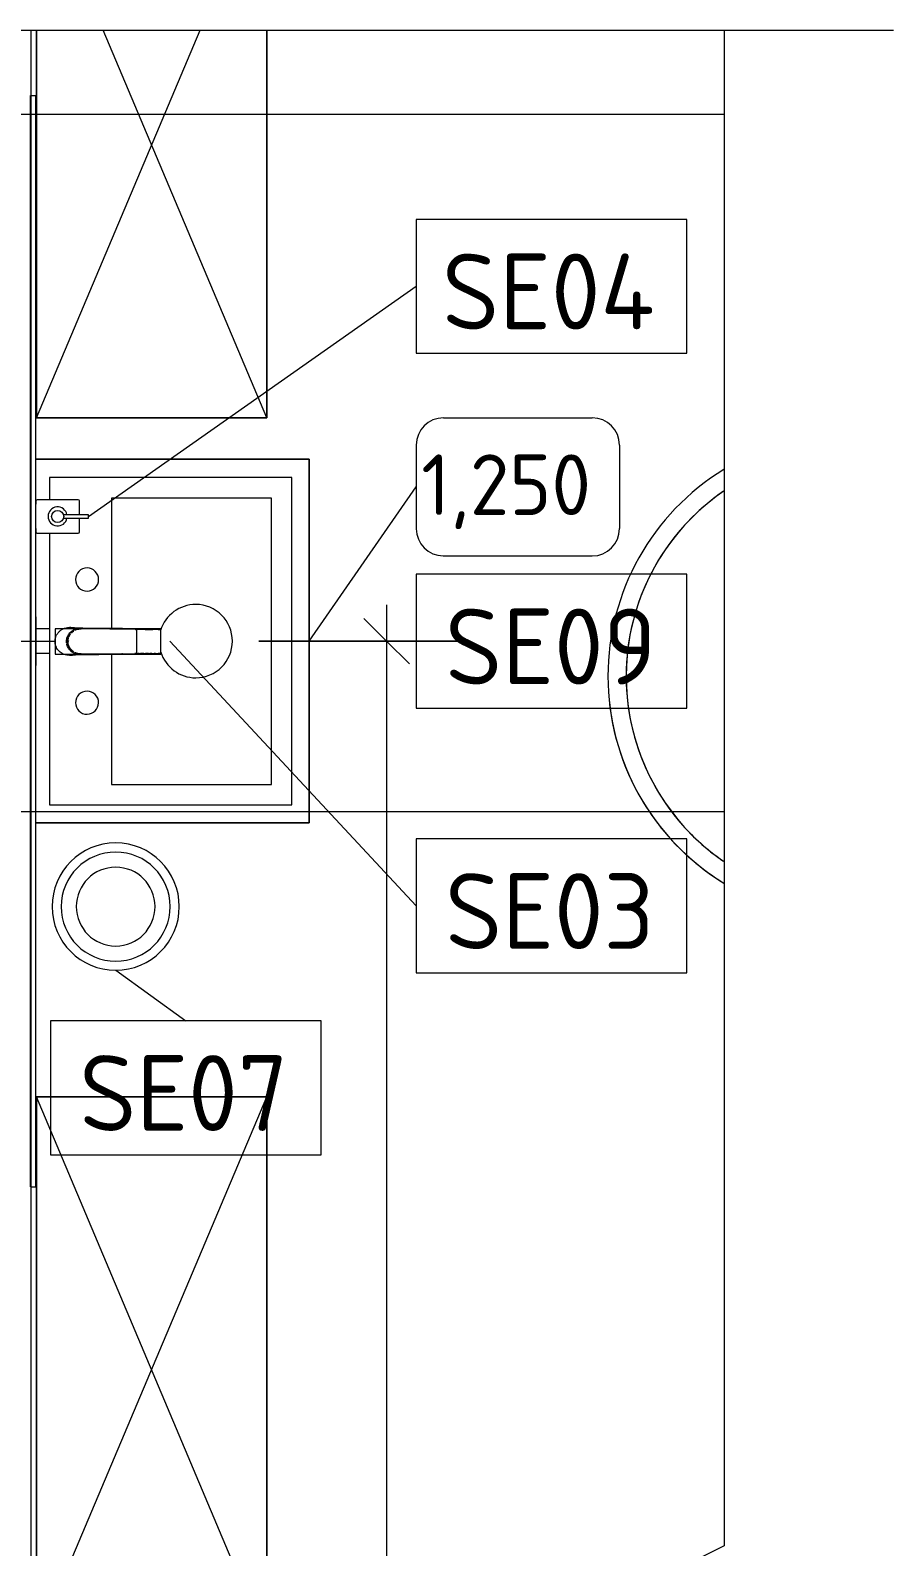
# Model space of a CAD drawing. Header units: millimetres. Extents: x 63482 to 319368, y -8553 to 29000.
# Drawn here: x 85654 to 87079, y 15787 to 18288 of the extents above; entities that cross this region are included whole.
import ezdxf

# ---------------------------------------------------------------- set-up
doc = ezdxf.new("R2010")
doc.units = ezdxf.units.MM
for name, color, linetype, lineweight, true_color in [('0-1', 7, 'Continuous', 9, 0x4994b4), ('A-GENM-1', 7, 'Continuous', 9, 0x4994b4), ('A-WALL-FNSH-1', 7, 'Continuous', 15, 0x3c3c3c), ('P-SANR-FIXT-1', 7, 'Continuous', 15, 0x4994b4), ('P-SANR-FIXT-2', 7, 'Continuous', 9, 0x4994b4)]:
    doc.layers.add(name, color=color, linetype=linetype, lineweight=lineweight, true_color=true_color)
for name, color, linetype, lineweight in [('A-ANNO-DIMS', 7, 'Continuous', 9), ('A-ANNO-DIMS-50', 7, 'Continuous', 9), ('A-DETL-GENF', 7, 'Continuous', 9), ('I-FURN', 7, 'Continuous', 9), ('I-FURN-IDEN', 7, 'Continuous', 9), ('I-WALL', 7, 'Continuous', 9), ('P-SANR-FIXT-IDEN', 7, 'Continuous', 9), ('Оси', 7, 'Continuous', 9)]:
    doc.layers.add(name, color=color, linetype=linetype, lineweight=lineweight)
doc.styles.add('GOST Common', font='GOST_Common.ttf', dxfattribs={"height": 125})
doc.styles.add('GOST Common_1', font='GOST_Common.ttf', dxfattribs={"height": 100})
doc.styles.add('ISOCPEUR', font='isocpeur.ttf', dxfattribs={"width": 0.9, "height": 125})
doc.dimstyles.new('ISO-2_5_0_9К_БОЛЬШОЙ', dxfattribs={"dimscale": 304.8, "dimtxt": 124.497647, "dimasz": 0.246063, "dimexe": 0.19685, "dimexo": 0.492126, "dimgap": 0, "dimtad": 1, "dimdec": 0, "dimrnd": 10, "dimzin": 0, "dimdsep": 46, "dimtxsty": 'ISOCPEUR', "dimblk1": 'OBLIQUE', "dimblk2": 'OBLIQUE', "dimsah": 1, "dimcen": 0.09, "dimdle": 0.19685, "dimazin": 0, "dimtfac": 1, "dimtdec": 4, "dimtix": 1, "dimtmove": 0, "dimatfit": 3, "dimfxl": 1, "dimtvp": 1, "dimtolj": 1, "dimtzin": 0, "dimarcsym": 2})

# ---------------------------------------------------------------- blocks, each defined once
blk = doc.blocks.new('Шкаф параметрический - 1_286-25588646-Фрагмент 3_7')
at = {"layer": 'I-FURN'}
for p, q in [((0, 0), (900, 380)), ((0, 380), (900, 0)), ((900, 380), (0, 380)), ((0, 380), (0, 0)), ((0, 0), (0, 380)), ((0, 380), (900, 380)), ((900, 0), (900, 380)), ((900, 380), (900, 0)), ((0, 0), (900, 0)), ((900, 0), (0, 0))]:
    blk.add_line(p, q, dxfattribs=at)
blk = doc.blocks.new('Шкаф параметрический - 1_286-V26-Фрагмент 3_7')
at = {"layer": 'I-FURN'}
for p, q in [((0, 380), (639.4, 110)), ((639.4, 380), (0, 380)), ((0, 380), (0, 0)), ((0, 0), (0, 380)), ((0, 380), (639.4, 380)), ((0, 0), (639.4, 270)), ((0, 0), (639.4, 0)), ((639.4, 0), (0, 0))]:
    blk.add_line(p, q, dxfattribs=at)
blk = doc.blocks.new('ПУФ - 1_53-V27-Фрагмент 3_7')
at = {"layer": 'I-FURN'}
for radius, start, end in [(400, 121.4863, 180), (400, 121.4863, 180), (370, 124.4167, 180), (370, 124.4167, 127.0588), (370, 127.0588, 137.6471), (370, 137.6471, 180), (400, 180, 238.5137), (400, 180, 210), (370, 180, 235.5833), (370, 180, 222.3529), (400, 210, 220), (370, 222.3529, 235.5833), (400, 220, 238.5137)]:
    blk.add_arc((0, 0), radius, start, end, dxfattribs=at)
blk = doc.blocks.new('сифон - Для раковины-30615598-Фрагмент 3_7')
at = {"layer": 'P-SANR-FIXT-1'}
for p, q in [((191.8, 40), (191.1, 40)), ((191.1, -40), (191.1, 40)), ((200, 40), (200, -40)), ((191.1, 20), (168.5, 20)), ((168.5, -20), (191.1, -20)), ((191.1, -40), (191.8, -40))]:
    blk.add_line(p, q, dxfattribs=at)
blk = doc.blocks.new('смеситель для раковины - Default-30615600-Фрагмент 3_7')
at = {"layer": '0-1'}
for p, q in [((19.7, 151.6), (-19.8, 151.6)), ((-20.3, 110), (-20.4, 97.4)), ((19.8, 111.8), (-19.8, 111.8)), ((20.4, 97.4), (20.3, 110)), ((-22.8, 3), (-21.8, 15.6)), ((-18.9, 7.6), (-19.6, 9.7)), ((21.8, 15.6), (22.8, 3))]:
    blk.add_line(p, q, dxfattribs=at)
at = {"layer": '0-1', "flags": 128}
for points in [[(-20.7, 150.6), (-20.7, 150.2), (-20.7, 149.2), (-20.7, 148.3), (-20.7, 146.9), (-20.7, 145.4), (-20.8, 134.7), (-21.1, 63.6), (-21.1, 93.2)], [(19.7, 151.6), (20, 151.6), (20.2, 151.6), (20.5, 151.4), (20.6, 151.2), (20.7, 151.1), (20.8, 150.9), (20.8, 150.6)], [(21, 17), (21.2, 25.7), (21, 77.4), (21, 111.4)], [(-21.8, 15.6), (-21.6, 25.5), (-21.4, 39.3), (-21.2, 64), (-21.1, 88)], [(-21.1, 22.2), (-21.1, 24.2), (-21.1, 63.3), (-21.1, 93.2)], [(-20, 10.8), (-20.8, 13.2), (-20.9, 15.4)], [(12.1, -0.1), (16.4, 3.8), (19.5, 8.8), (21, 14.5), (21, 16)]]:
    blk.add_lwpolyline(points, dxfattribs=at)
at = {"layer": 'P-SANR-FIXT-1'}
for p, q in [((21, 151.6), (-21, 151.6)), ((-21, 151.6), (-21, -23)), ((21, -23), (21, 151.6)), ((-19.7, 144), (-19.8, 111.8)), ((19.8, 111.8), (19.7, 144)), ((19.9, 143.1), (19.9, 140.7)), ((19.9, 136.7), (19.9, 133.6)), ((19.9, 131), (20, 126.2)), ((20, 115.7), (20, 113.5)), ((20, 111.3), (20, 108.6)), ((-22.9, 0.3), (-22.9, 0.9)), ((22.5, 5), (22.9, 0.9)), ((22.9, 0.9), (22.9, 0.3)), ((-21, -23), (21, -23))]:
    blk.add_line(p, q, dxfattribs=at)
at = {"layer": 'P-SANR-FIXT-1', "flags": 128}
for points in [[(-21.1, 16.9), (-21.1, 42.2), (-21, 67.6), (-20.8, 118.3), (-20.7, 143.7), (-20.7, 149.4), (-20.8, 150.2), (-20.9, 145.3), (-20.9, 138.9), (-21.1, 88.1)], [(21.1, 88.1), (20.9, 138.9), (20.9, 145.3), (20.8, 150.2), (20.7, 149.4), (20.7, 143.7), (20.8, 118.3), (21, 67.6), (21.1, 42.2), (21.1, 16.9)], [(-19.9, 125.8), (-19.9, 133.8), (-19.9, 138.3)], [(-20, 109.4), (-20, 111), (-20, 119.8)], [(20, 123.6), (20, 119.9), (20, 117.9)], [(-15.9, 4.1), (-13.1, 1.6), (-12.1, 0.9)], [(12.1, 0.9), (13.1, 1.6), (15.9, 4.1)], [(22.9, 0.9), (22.7, 3.2), (22.5, 5.6), (22.3, 7.9), (22.1, 10.8), (21.8, 15.2)], [(-9.8, -0.4), (-6.1, -1.8), (-5.1, -2)], [(-2.7, -2.4), (-2.1, -2.5), (2.1, -2.5), (2.7, -2.4)], [(0.6, -3.9), (0.3, -3.9), (0.1, -3.9), (-0.1, -3.9), (-0.3, -3.9), (-0.6, -3.9)], [(5.1, -2), (6.1, -1.8), (9.8, -0.4)]]:
    blk.add_lwpolyline(points, dxfattribs=at)
at = {"layer": 'P-SANR-FIXT-1'}
for centre, major_axis, ratio, start_param, end_param in [((-19.8, 109.7), (-0.5, 0.002), 0.095846, 0.794229, 1.571164), ((19.8, 109.7), (0.5, 0.002), 0.095848, 4.711795, 5.488843), ((0, 17.2), (20.8, 0), 0.98634, 3.038054, 3.090126), ((0, 17.2), (20.8, 0), 0.98634, 3.29536, 3.441377), ((0, 17.2), (20.8, 0), 0.98634, 5.983401, 6.129418), ((0, 17.2), (20.8, 0), 0.98634, 0.051466, 0.103539), ((0, 17.2), (20.8, 0), 0.98634, 4.268583, 4.386836), ((0, 17.2), (20.8, 0), 0.98634, 4.39823, 4.510817), ((0, 17.2), (18.5, 0), 0.986286, 4.671144, 4.753634), ((0, 17.2), (20.8, 0), 0.98634, 4.913948, 5.156189)]:
    blk.add_ellipse(centre, major_axis=major_axis, ratio=ratio, start_param=start_param, end_param=end_param, dxfattribs=at)
for points, knots in [([(-19.9, 147.4), (-19.9, 148), (-19.8, 149.3), (-19.8, 150.7), (-19.8, 151.5), (-19.8, 151.6), (-19.8, 151.6)], [0.1, 0.1, 0.1, 0.1, 0.2, 0.3, 0.4, 0.4725859, 0.4725859, 0.4725859, 0.4725859]), ([(-19.8, 151.6), (-19.7, 151.6), (-19.7, 151.6), (-19.7, 151.2), (-19.7, 150), (-19.7, 148.3), (-19.7, 146.2), (-19.7, 144.8), (-19.7, 144)], [0.4728347, 0.4728347, 0.4728347, 0.4728347, 0.5, 0.6, 0.7, 0.8, 0.9, 1, 1, 1, 1]), ([(19.7, 144), (19.7, 144.8), (19.7, 146.2), (19.7, 148.3), (19.7, 150), (19.7, 151.2), (19.7, 151.6), (19.7, 151.6), (19.7, 151.6)], [0, 0, 0, 0, 0.1, 0.2, 0.3, 0.4, 0.5, 0.5274121, 0.5274121, 0.5274121, 0.5274121]), ([(19.7, 151.6), (19.8, 151.6), (19.8, 151.5), (19.8, 150.7), (19.8, 149.3), (19.9, 148), (19.9, 147.4)], [0.5275209, 0.5275209, 0.5275209, 0.5275209, 0.6, 0.7, 0.8, 0.9, 0.9, 0.9, 0.9]), ([(-19.8, 111.8), (-19.8, 111.8), (-19.8, 111.7), (-19.8, 110.9), (-19.8, 110.1), (-19.8, 109.7)], [0.4695548, 0.4695548, 0.4695548, 0.4695548, 0.6, 0.8, 1, 1, 1, 1]), ([(19.8, 109.7), (19.8, 110.1), (19.8, 110.9), (19.8, 111.7), (19.8, 111.8), (19.8, 111.8)], [0, 0, 0, 0, 0.2, 0.4, 0.5304748, 0.5304748, 0.5304748, 0.5304748]), ([(-21.1, 88.1), (-21.1, 85.7), (-21.1, 82.2), (-21.1, 77.5), (-21.2, 73.9), (-21.2, 70.4), (-21.2, 66.8), (-21.2, 63.9), (-21.2, 61.5), (-21.2, 59.8), (-21.2, 58), (-21.2, 55.7), (-21.3, 52.8), (-21.3, 49.3), (-21.3, 46), (-21.3, 42.6), (-21.4, 39.4), (-21.4, 36.2), (-21.5, 32.2), (-21.5, 27.5), (-21.7, 20.9), (-21.8, 17.2), (-21.8, 15.2)], [0, 0, 0, 0, 0.083333, 0.125, 0.166667, 0.208333, 0.25, 0.291667, 0.3125, 0.333333, 0.354167, 0.375, 0.416667, 0.458333, 0.5, 0.541667, 0.583333, 0.625, 0.666667, 0.75, 0.833333, 1, 1, 1, 1]), ([(-20.4, 97.4), (-20.4, 91.1), (-20.5, 81.8), (-20.6, 69.7), (-20.6, 60), (-20.7, 52.6), (-20.8, 47.4), (-20.8, 45.2), (-20.8, 43.5), (-20.9, 41.8), (-20.9, 39.8), (-20.9, 37.7), (-20.9, 36.2), (-20.9, 35.4), (-21, 34.1), (-21, 32.6), (-21, 31), (-21, 29.7), (-21, 28.6), (-21, 27.7), (-21, 26.8), (-21.1, 25.6), (-21.1, 22.9), (-21.1, 20.4), (-21.1, 18.4)], [0, 0, 0, 0, 0.222222, 0.333333, 0.444444, 0.583333, 0.618056, 0.652778, 0.670139, 0.6875, 0.722222, 0.756944, 0.774306, 0.782986, 0.791667, 0.826389, 0.84375, 0.861111, 0.878472, 0.887153, 0.895833, 0.913194, 0.930556, 1, 1, 1, 1]), ([(21.1, 18.4), (21.1, 19.2), (21.1, 20.8), (21.1, 23.1), (21.1, 25), (21.1, 26.5), (21, 27.6), (21, 28.6), (21, 30), (21, 31.7), (21, 33.4), (21, 34.6), (20.9, 35.2), (20.9, 35.7), (20.9, 36.3), (20.9, 36.9), (20.9, 38.1), (20.9, 39.8), (20.9, 41.4), (20.8, 42.8), (20.8, 44.1), (20.8, 45.8), (20.8, 48.6), (20.7, 53.5), (20.6, 60.7), (20.6, 68.9), (20.5, 76.5), (20.5, 85.7), (20.4, 92.7), (20.4, 97.4)], [0, 0, 0, 0, 0.027778, 0.055556, 0.083333, 0.097222, 0.111111, 0.125, 0.138889, 0.166667, 0.194444, 0.208333, 0.215278, 0.222222, 0.229167, 0.236111, 0.25, 0.277778, 0.305556, 0.319444, 0.333333, 0.361111, 0.388889, 0.444444, 0.555556, 0.666667, 0.75, 0.833333, 1, 1, 1, 1]), ([(20.4, 88.2), (20.4, 88.1), (20.5, 88), (20.6, 87.8), (20.7, 87.5), (20.7, 87.4), (20.7, 87.3)], [0.19375, 0.19375, 0.19375, 0.19375, 0.25, 0.3, 0.35, 0.4, 0.4, 0.4, 0.4]), ([(21.8, 15.2), (21.8, 16.4), (21.7, 19.4), (21.6, 24.2), (21.5, 28.2), (21.5, 30.6), (21.5, 32.4), (21.4, 34.1), (21.4, 35.8), (21.4, 37.3), (21.4, 38.7), (21.4, 39.8), (21.4, 41), (21.3, 42.6), (21.3, 44.7), (21.3, 47.5), (21.3, 50.9), (21.2, 55.1), (21.2, 60), (21.2, 65.1), (21.2, 69.9), (21.2, 74.5), (21.1, 80.6), (21.1, 85.1), (21.1, 88.1)], [0, 0, 0, 0, 0.142857, 0.285714, 0.357143, 0.392857, 0.428571, 0.464286, 0.5, 0.535714, 0.553571, 0.571429, 0.589286, 0.607143, 0.642857, 0.678571, 0.714286, 0.75, 0.785714, 0.821429, 0.857143, 0.892857, 0.928571, 1, 1, 1, 1]), ([(-21.8, 15.2), (-21.9, 13.9), (-22, 12.1), (-22.1, 10.1), (-22.2, 8.7), (-22.3, 7.5), (-22.4, 6.6), (-22.5, 5.7), (-22.6, 4.8), (-22.7, 3.8), (-22.8, 2.5), (-22.9, 1.5), (-22.9, 0.9)], [0, 0, 0, 0, 0.166667, 0.25, 0.333333, 0.416667, 0.5, 0.583333, 0.666667, 0.75, 0.833333, 1, 1, 1, 1]), ([(17.6, -14.6), (16.8, -15.7), (14.9, -17.6), (11.6, -20), (7.9, -21.7), (4.5, -22.6), (1.5, -23), (-1.9, -23), (-6, -22.4), (-10, -20.8), (-12.8, -19.1), (-14.8, -17.5), (-16.7, -15.8), (-18.8, -13.3), (-21.9, -8.1), (-22.9, -3.2), (-22.9, 0.3)], [0.2222222, 0.2222222, 0.2222222, 0.2222222, 0.2777778, 0.3333333, 0.3888889, 0.4444444, 0.4791667, 0.5138889, 0.5833333, 0.6527778, 0.6875, 0.7222222, 0.7569444, 0.7916667, 0.8611111, 1, 1, 1, 1]), ([(-21.1, 16.4), (-21.1, 14.3), (-20.4, 11.1), (-18.7, 7.6), (-17.5, 5.8), (-16.4, 4.5), (-15.2, 3.2), (-13.9, 2.1), (-12.5, 1), (-10.9, 0.1), (-9.2, -0.7), (-6.9, -1.7), (-3.8, -2.5), (0, -2.8), (3.8, -2.5), (6.9, -1.7), (9, -0.9), (10.1, -0.3), (10.9, 0.1), (11.7, 0.5), (12.7, 1.2), (13.9, 2), (15, 3), (15.8, 3.8), (16.4, 4.5), (17, 5.2), (17.7, 6.2), (18.6, 7.6), (19.3, 9), (19.7, 9.9), (19.9, 10.5), (20, 10.9), (20.2, 11.2), (20.3, 11.7), (20.6, 12.6), (20.8, 13.8), (21, 15.1), (21.1, 16), (21.1, 16.4)], [0, 0, 0, 0, 0.111111, 0.166667, 0.194444, 0.222222, 0.25, 0.277778, 0.305556, 0.333333, 0.361111, 0.388889, 0.444444, 0.5, 0.555556, 0.611111, 0.638889, 0.652778, 0.666667, 0.680556, 0.694444, 0.722222, 0.75, 0.763889, 0.777778, 0.791667, 0.805556, 0.833333, 0.861111, 0.875, 0.881944, 0.888889, 0.895833, 0.902778, 0.916667, 0.944444, 0.972222, 1, 1, 1, 1]), ([(-16.4, 3.7), (-16.6, 4.1), (-17.6, 5.3), (-18.7, 7.1), (-19.6, 9), (-20.1, 10.6), (-20.6, 12.1), (-21, 14.1), (-21.1, 15.5), (-21.1, 16.3)], [0.5566569, 0.5566569, 0.5566569, 0.5566569, 0.6, 0.7, 0.75, 0.8, 0.85, 0.9, 0.9815999, 0.9815999, 0.9815999, 0.9815999]), ([(-20.8, 14.6), (-20.7, 14.1), (-20.6, 12.9), (-20.2, 11.6), (-20, 10.9)], [0, 0, 0, 0, 0.4, 1, 1, 1, 1]), ([(-18.3, 9.9), (-18.8, 10.8), (-20.1, 14), (-20.7, 17.5), (-20.7, 19.9)], [-0.157337, -0.157337, -0.157337, -0.157337, -0.1111111, 0, 0, 0, 0]), ([(-19.3, 9.3), (-19.1, 8.7), (-18.5, 7.4), (-17.6, 6.2), (-17.1, 5.5)], [0.2222222, 0.2222222, 0.2222222, 0.2222222, 0.4444444, 0.7777778, 0.7777778, 0.7777778, 0.7777778]), ([(-13.9, 4), (-14.7, 4.7), (-15.8, 6), (-16.9, 7.4), (-17.2, 8)], [-0.26859689, -0.26859689, -0.26859689, -0.26859689, -0.22222222, -0.18982564, -0.18982564, -0.18982564, -0.18982564]), ([(-10, -1.5), (-10.9, -1), (-12.8, 0.2), (-14.5, 1.7), (-15.3, 2.6), (-15.4, 2.7)], [0.3, 0.3, 0.3, 0.3, 0.4, 0.5, 0.5124698, 0.5124698, 0.5124698, 0.5124698]), ([(-7.8, 0), (-8.7, 0.4), (-10.3, 1.2), (-11.7, 2.2), (-12.3, 2.7)], [-0.37982072, -0.37982072, -0.37982072, -0.37982072, -0.33333333, -0.30027801, -0.30027801, -0.30027801, -0.30027801]), ([(17.3, 8), (16.9, 7.4), (15, 4.8), (10.7, 1.1), (3.8, -1.6), (-2, -1.6), (-5.1, -0.9), (-5.8, -0.7)], [-0.8101744, -0.8101744, -0.8101744, -0.8101744, -0.7777778, -0.6666667, -0.5555556, -0.4444444, -0.4109505, -0.4109505, -0.4109505, -0.4109505]), ([(20.9, 14), (20.9, 13.9), (20.7, 12.8), (20.2, 10.6), (19, 7.6), (16.7, 3.9), (12.9, 0), (8, -2.6), (4.7, -3.4), (3.5, -3.6)], [0.0919533, 0.0919533, 0.0919533, 0.0919533, 0.1, 0.2, 0.3, 0.4, 0.6, 0.8, 0.9091362, 0.9091362, 0.9091362, 0.9091362]), ([(17.1, 5.5), (17.5, 6), (18.6, 7.6), (19.5, 9.4), (19.9, 10.7)], [0.2222222, 0.2222222, 0.2222222, 0.2222222, 0.4444444, 0.9768048, 0.9768048, 0.9768048, 0.9768048]), ([(22.9, 0.3), (22.9, -2.5), (22.3, -6.4), (20, -11.4), (18.5, -13.6), (17.6, -14.6)], [0, 0, 0, 0, 0.1111111, 0.1666667, 0.2222222, 0.2222222, 0.2222222, 0.2222222]), ([(20.7, 19.9), (20.7, 17.5), (20.1, 14), (18.8, 10.8), (18.3, 9.9)], [-1, -1, -1, -1, -0.8888889, -0.8424724, -0.8424724, -0.8424724, -0.8424724]), ([(20.2, 11.7), (20.3, 12), (20.6, 12.9), (20.7, 13.9), (20.8, 14.6)], [0.2222222, 0.2222222, 0.2222222, 0.2222222, 0.4444444, 1, 1, 1, 1]), ([(-0.6, -3.9), (-1.6, -3.9), (-3.8, -3.7), (-6.8, -2.9), (-8.7, -2.1), (-9.5, -1.7)], [0, 0, 0, 0, 0.1, 0.2, 0.2837623, 0.2837623, 0.2837623, 0.2837623]), ([(-0.6, -3.9), (-0.6, -3.9), (-0.6, -3.7), (-0.6, -3.5), (-0.6, -3.3), (-0.6, -3.2)], [0, 0, 0, 0, 0.3636364, 0.5454545, 0.7272727, 0.7272727, 0.7272727, 0.7272727]), ([(0.6, -3.9), (0.6, -3.9), (0.6, -3.7), (0.6, -3.5), (0.6, -3.3), (0.6, -3.2)], [0, 0, 0, 0, 0.3636364, 0.5454545, 0.7272727, 0.7272727, 0.7272727, 0.7272727])]:
    blk.add_open_spline(points, degree=3, knots=knots, dxfattribs=at)
for points in [[(-19.8, 111.8), (-19.8, 111.8), (-19.8, 111.8), (-19.8, 111.8)], [(-19.8, 110), (-19.8, 110.3), (-19.8, 110.6), (-19.8, 110.9)], [(19.8, 111.8), (19.8, 111.8), (19.8, 111.8), (19.8, 111.8)], [(19.8, 110.9), (19.8, 110.6), (19.8, 110.3), (19.8, 110)], [(-20.5, 88.2), (-20.6, 88.2), (-20.7, 88.2), (-20.8, 88.2)], [(-22.9, 0.9), (-22.9, 2.2), (-22.8, 3.6), (-22.6, 4.9)], [(2.5, -3.8), (1.8, -3.9), (1.2, -3.9), (0.6, -3.9)]]:
    blk.add_open_spline(points, degree=3, dxfattribs=at)
blk = doc.blocks.new('мусорная корзина - Round_ Metal-30590745-Фрагмент 3_7')
at = {"layer": 'P-SANR-FIXT-1'}
for radius, start, end in [(105, 0, 180), (90, 360, 180), (65, 0, 180), (105, 180, 360), (90, 180, 360), (65, 180, 360)]:
    blk.add_arc((0, 0), radius, start, end, dxfattribs=at)
blk = doc.blocks.new('TOY_Диспансер мыло - Дозатор Elegance new 11654 019001 хром-30769669-Фрагмент 3_7')
at = {"layer": 'A-GENM-1'}
for p, q in [((127.9, 106.1), (122.2, 106.1)), ((122.2, 106.1), (122.2, 91.2)), ((127.9, 91.2), (127.9, 106.1)), ((97.5, 89.2), (97.5, 21.5)), ((122.2, 91.2), (99.5, 91.2)), ((122.2, 91.2), (102.9, 91.2)), ((122.2, 92.2), (122.2, 64.8)), ((127.9, 64.8), (127.9, 92.2)), ((146.9, 91.2), (127.9, 91.2)), ((150.5, 91.2), (127.9, 91.2)), ((152.5, 21.5), (152.5, 89.2)), ((99.5, 19.5), (105, 19.5)), ((145, 19.5), (105, 19.5)), ((105, 19.5), (105, 18.5)), ((145, 18.5), (145, 19.5)), ((145, 19.5), (150.5, 19.5))]:
    blk.add_line(p, q, dxfattribs=at)
blk.add_circle((125, 55.2), 10, dxfattribs=at)
for centre, radius, start, end in [((99.5, 89.2), 2, 90, 180), ((150.5, 89.2), 2, 360, 90), ((125, 55.2), 15.7, 100.4353, 79.365), ((99.5, 21.5), 2, 180, 270), ((150.5, 21.5), 2, 270, 0)]:
    blk.add_arc(centre, radius, start, end, dxfattribs=at)
blk = doc.blocks.new('Мойка кухонная - Раковина Roca Victoria-N Unik 600х460 мм-30768662-Фрагмент 3_7')
at = {"layer": 'P-SANR-FIXT-2'}
for p, q in [((178.2, 0), (-270, 0)), ((-270, 0), (-270, -400)), ((270, 0), (233.2, 0)), ((270, -400), (270, 0)), ((-21.7, -102.3), (-236.6, -102.3)), ((-236.6, -102.3), (-236.6, -366.4)), ((236.1, -102.3), (19.9, -102.3)), ((236.1, -366.4), (236.1, -102.3)), ((-236.6, -366.4), (236.1, -366.4)), ((-270, -400), (270, -400))]:
    blk.add_line(p, q, dxfattribs=at)
for centre, radius, start, end in [((-101.6, -61.9), 19, 90, 180), ((-101.6, -61.9), 19, 360, 90), ((101.6, -61.9), 19.1, 360, 180), ((-101.6, -61.9), 19, 180, 270), ((-101.6, -61.9), 19.1, 270, 360), ((101.6, -61.9), 19.1, 180, 360), ((0, -241.3), 60.5, 107.5259, 180), ((0, -241.3), 60.5, 360, 72.9701), ((0, -241.3), 60.5, 180, 360)]:
    blk.add_arc(centre, radius, start, end, dxfattribs=at)
blk = doc.blocks.new('DET_L_Линия разрыва - М100-31032484-Фрагмент 3_7')
at = {"layer": 'A-DETL-GENF'}
for p, q in [((0, 0), (2500, 0)), ((2500, 0), (2650, -300))]:
    blk.add_line(p, q, dxfattribs=at)
blk = doc.blocks.new('DET_L_Линия разрыва - М100-31020566-Фрагмент 3_7')
at = {"layer": 'A-DETL-GENF'}
blk.add_line((2650, 0), (4700, 0), dxfattribs=at)
blk = doc.blocks.new('М_сантехническая_рамка1 - В рамке-30590747-Фрагмент 3_7')
at = {"layer": 'P-SANR-FIXT-IDEN'}
for p, q in [((4.293, 2.24), (-4.639, 2.24)), ((-4.639, 2.24), (-4.639, -2.178)), ((4.293, -2.178), (4.293, 2.24)), ((-4.639, -2.178), (4.293, -2.178))]:
    blk.add_line(p, q, dxfattribs=at)
blk = doc.blocks.new('Марка_Мебель - В прямоуг_Balcon_Марка-25523697-Фрагмент 3_7')
at = {"layer": 'I-FURN-IDEN'}
for p, q in [((-2.455, 2.278), (2.455, 2.278)), ((-3.355, 1.378), (-3.355, -1.384)), ((3.355, 1.378), (3.355, -1.378)), ((-2.461, -2.278), (2.455, -2.278))]:
    blk.add_line(p, q, dxfattribs=at)
for centre, radius, start, end in [((-2.455, 1.378), 0.9, 90, 180), ((2.455, 1.378), 0.9, 0, 90), ((-2.461, -1.384), 0.893, 180, 270), ((2.455, -1.378), 0.9, 270, 0)]:
    blk.add_arc(centre, radius, start, end, dxfattribs=at)
blk = doc.blocks.new('DIMBLOCK41-Фрагмент 3_7')
at = {"layer": 'A-ANNO-DIMS-50'}
for p, q in [((86242.5, 17340.8), (86242.5, 13861)), ((86361.2, 17280.8), (86182.5, 17280.8)), ((86242.5, 17280.8), (86361.2, 17280.8)), ((86093.8, 13921), (86302.5, 13921)), ((86242.5, 13921), (86093.8, 13921))]:
    blk.add_line(p, q, dxfattribs=at)
at = {"layer": 'A-ANNO-DIMS-50', "lineweight": 20}
for p, q in [((86242.5, 17280.8), (86205, 17318.3)), ((86242.5, 17280.8), (86280, 17243.3)), ((86242.5, 13921), (86205, 13958.5)), ((86242.5, 13921), (86280, 13883.5))]:
    blk.add_line(p, q, dxfattribs=at)
at = {"layer": 'A-ANNO-DIMS-50', "color": 0, "insert": (86079.2, 15442.9), "char_height": 125, "width": 379.239, "attachment_point": 1, "rotation": 90, "line_spacing_factor": 1.149209, "style": 'ISOCPEUR'}
blk.add_mtext('3360', dxfattribs=at)
blk = doc.blocks.new('_Oblique')
at = {"color": 0, "linetype": 'ByBlock', "lineweight": -2}
blk.add_line((-0.5, -0.5), (0.5, 0.5), dxfattribs=at)

msp = doc.modelspace()

# ---------------------------------------------------------------- linework, layer by layer
at = {"layer": 'A-WALL-FNSH-1'}
msp.add_line((85655.3, 18288.4), (85655.3, 13920), dxfattribs=at)
at = {"layer": 'I-FURN'}
for p, q in [((85654.6, 17580.8), (85654.6, 17506.5)), ((85654.6, 17506.5), (85654.6, 17580.8)), ((86114.6, 17580.8), (85662.8, 17580.8)), ((85662.8, 17580.8), (86114.6, 17580.8)), ((86114.6, 16980.8), (86114.6, 17580.8)), ((86114.6, 17580.8), (86114.6, 16980.8)), ((85654.6, 17466.5), (85654.6, 16980.8)), ((85654.6, 17320.8), (85654.6, 17466.5)), ((85654.6, 16980.8), (85654.6, 17240.8)), ((85662.8, 16980.8), (86114.6, 16980.8)), ((86114.6, 16980.8), (85662.8, 16980.8))]:
    msp.add_line(p, q, dxfattribs=at)
at = {"layer": 'I-FURN-IDEN'}
msp.add_line((86114.6, 17280.8), (86291.3, 17535.3), dxfattribs=at)
at = {"layer": 'I-WALL'}
for p, q in [((85654.8, 16380.8), (85654.8, 18180.8)), ((85654.8, 18180.8), (85662.8, 18180.8)), ((85662.8, 18180.8), (85662.8, 16380.8)), ((85654.8, 16380.8), (85662.8, 16380.8))]:
    msp.add_line(p, q, dxfattribs=at)
at = {"layer": 'P-SANR-FIXT-IDEN'}
for p, q in [((85750.4, 17486.5), (86291.3, 17866.1)), ((85695.2, 17280.3), (85535.9, 17280.3)), ((85884.6, 17280.8), (86291.3, 16844.1)), ((86031.7, 17280.5), (86291.3, 17280.5)), ((86211.2, 17280.5), (86031.7, 17280.5)), ((85795.3, 16737.8), (85910.9, 16654.4))]:
    msp.add_line(p, q, dxfattribs=at)
at = {"layer": 'Оси'}
for p, q in [((85549.3, 18150), (86799.3, 18150)), ((85549.3, 17000), (86799.3, 17000))]:
    msp.add_line(p, q, dxfattribs=at)

# ---------------------------------------------------------------- block references
at = {"layer": 'A-DETL-GENF'}
msp.add_blockref('DET_L_Линия разрыва - М100-31020566-Фрагмент 3_7', (82379.3, 18288.4), dxfattribs=at)
at = {"layer": 'A-DETL-GENF', "rotation": 269.9999999999999}
msp.add_blockref('DET_L_Линия разрыва - М100-31032484-Фрагмент 3_7', (86799.3, 18288.4), dxfattribs=at)
at = {"layer": 'I-FURN', "rotation": 89.99999999999719}
for name, p in [('Шкаф параметрический - 1_286-V26-Фрагмент 3_7', (86044.6, 17649)), ('Шкаф параметрический - 1_286-25588646-Фрагмент 3_7', (86044.6, 15629))]:
    msp.add_blockref(name, p, dxfattribs=at)
at = {"layer": 'I-FURN'}
msp.add_blockref('ПУФ - 1_53-V27-Фрагмент 3_7', (87007.8, 17222.8), dxfattribs=at)
at = {"layer": 'I-FURN-IDEN', "xscale": 49.99999999999998, "yscale": 49.99999999999998, "zscale": 49.99999999999998}
msp.add_blockref('Марка_Мебель - В прямоуг_Balcon_Марка-25523697-Фрагмент 3_7', (86459.1, 17535.3), dxfattribs=at)
at = {"layer": 'P-SANR-FIXT-1'}
for name, p, rotation in [('Мойка кухонная - Раковина Roca Victoria-N Unik 600х460 мм-30768662-Фрагмент 3_7', (85686.1, 17280.8), 90.00000000000097), ('TOY_Диспансер мыло - Дозатор Elegance new 11654 019001 хром-30769669-Фрагмент 3_7', (85644.3, 17611.5), 269.9999999999998), ('сифон - Для раковины-30615598-Фрагмент 3_7', (85854.6, 17280.8), 180), ('смеситель для раковины - Default-30615600-Фрагмент 3_7', (85718.2, 17280.3), 269.9999999999991), ('мусорная корзина - Round_ Metal-30590745-Фрагмент 3_7', (85795.3, 16842.8), 89.99999999999933)]:
    msp.add_blockref(name, p, dxfattribs=dict(at, rotation=rotation))
at = {"layer": 'P-SANR-FIXT-IDEN', "xscale": 49.99999999999998, "yscale": 49.99999999999998, "zscale": 49.99999999999998}
for p in [(86523.3, 17864.6), (86523.3, 17279), (86523.3, 16842.5), (85919.6, 16542.4)]:
    msp.add_blockref('М_сантехническая_рамка1 - В рамке-30590747-Фрагмент 3_7', p, dxfattribs=at)

# ---------------------------------------------------------------- texts
at = {"layer": 'I-FURN-IDEN', "insert": (86299.6, 17588.8), "char_height": 100, "width": 368.776, "attachment_point": 1, "style": 'GOST Common_1'}
msp.add_mtext('1,250', dxfattribs=at)
at = {"layer": 'P-SANR-FIXT-IDEN', "char_height": 125, "attachment_point": 1, "style": 'GOST Common'}
for s, insert, width in [('SE04', (86334, 17920), 456.962), ('SE09', (86339, 17334.4), 444.937), ('SE03', (86339, 16897.9), 444.937), ('SE07', (85735.3, 16597.8), 444.937)]:
    msp.add_mtext(s, dxfattribs=dict(at, insert=insert, width=width))

# ---------------------------------------------------------------- dimensions: what is measured, and where the dimension line sits
at = {"layer": 'A-ANNO-DIMS'}
dim = msp.add_linear_dim(base=(86242.5, 13921), p1=(86211.2, 17280.8), p2=(85943.8, 13921), angle=90, dimstyle='ISO-2_5_0_9К_БОЛЬШОЙ', override={"dimpost": '<>', "dimfxl": 3370.448606}, dxfattribs=at)
dim.commit()
dim.dimension.update_dxf_attribs({"geometry": 'DIMBLOCK41-Фрагмент 3_7', "text_midpoint": (86180, 15600.9)})

doc.saveas('drawing.dxf')
